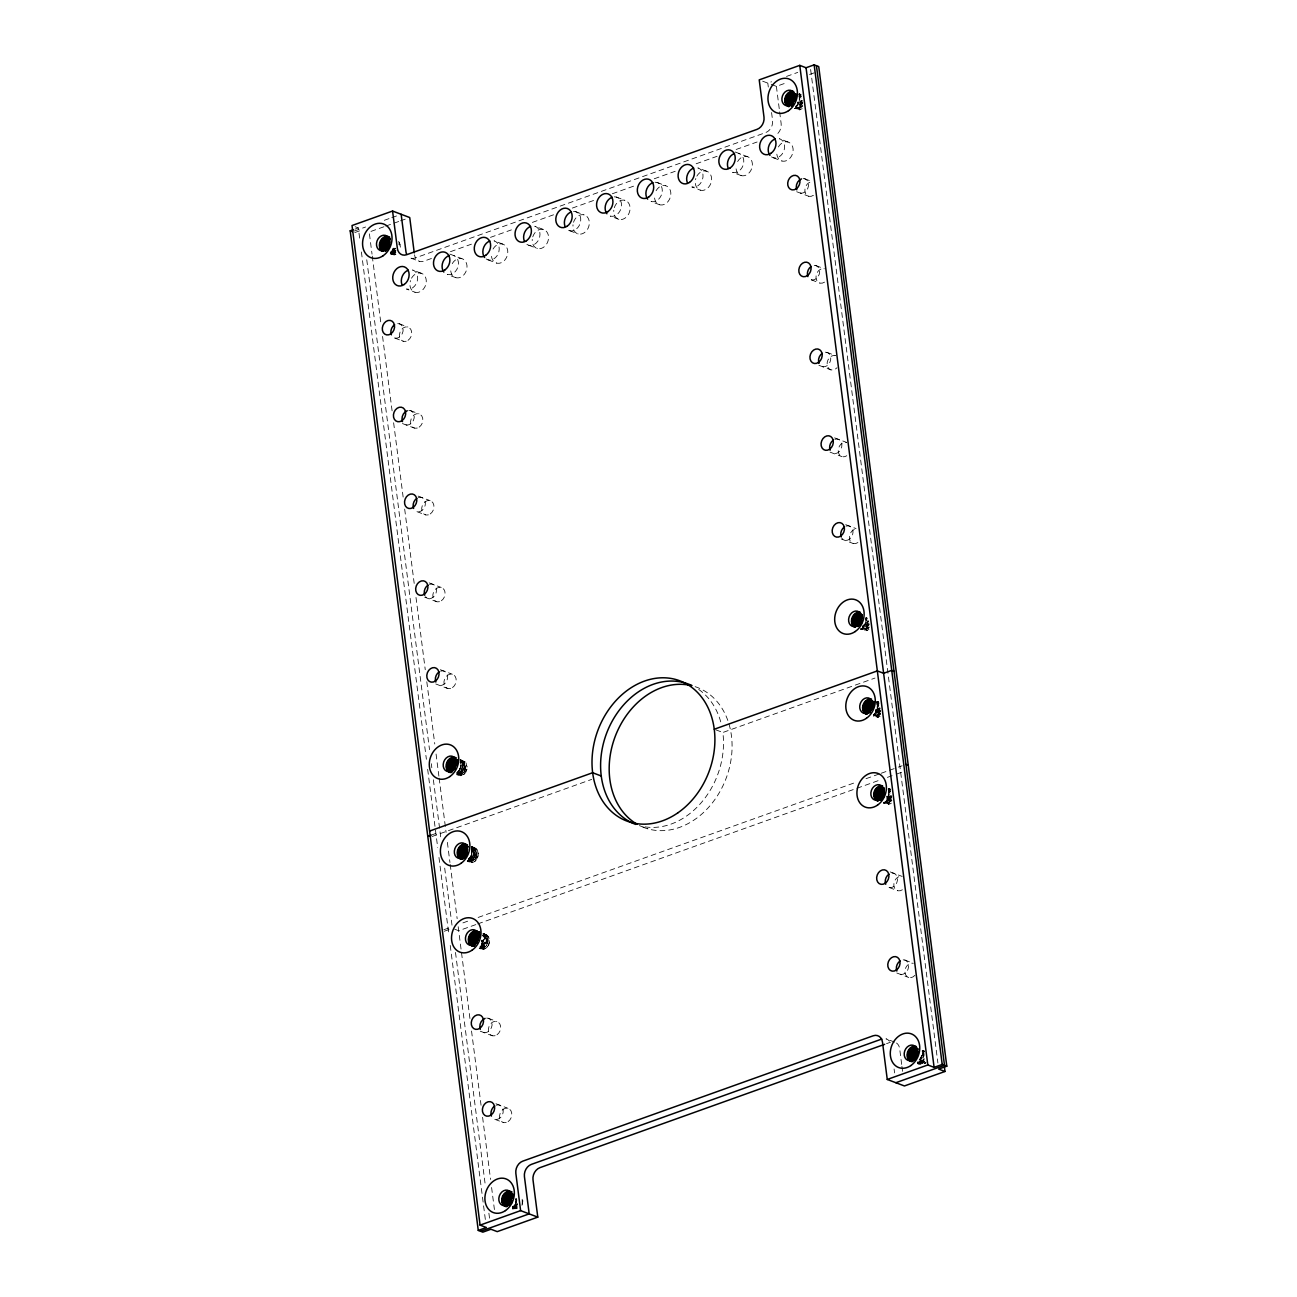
<?xml version="1.0" encoding="UTF-8"?>
<svg xmlns="http://www.w3.org/2000/svg" width="1297" height="1297" viewBox="0 0 1297 1297"><rect width="100%" height="100%" fill="white"/><g stroke="black" fill="none" stroke-linecap="round" stroke-linejoin="round"><path stroke-width="0.75" stroke-dasharray="5 3.75" d="M888.477 794.51L888.477 793.602M462.445 762.96L462.543 768.375M462.834 765.052L461.635 770.418M472.757 857.22L473.956 851.87M400.497 247.192L398.779 241.388M802.389 100.453L800.784 105.381L796.228 107.602L799.244 108.267L802.47 106.241M880.225 708.113L878.62 713.026L874.065 715.247M866.882 620.906L866.493 617.664M873.611 714.728L877.534 709.897L877.275 703.509M889.126 794.526L888.51 790.343L888.948 795.628L887.067 799.584M922.524 1053.845L921.583 1058.157L918.924 1061.432M877.891 707.692L877.842 705.503M475.351 858.744C478.026 855.031 477.296 847.962 472.221 846.811M515.622 1199.725L515.703 1198.623M464.277 767.548L463.499 762.36L460.775 759.799M475.399 854.35L474.621 849.178L471.897 846.601M801.335 100.631L799.925 104.749L796.115 107.213M879.171 708.275L877.55 713.107L873.513 715.814M800.946 100.534L799.503 104.635L796.374 106.938M867.661 621.376L866.218 625.478L862.408 627.91L865.991 624.133L866.72 618.701M878.782 708.178L877.339 712.28L873.529 714.728L875.102 713.512M801.611 100.323L799.714 105.446L795.677 108.17M868.342 621.166L865.731 627.1L860.657 629.061L864.84 630.164L868.974 627.764M879.463 707.967L879.042 710.156M891.72 795.726L888.85 801.773L883.711 803.086M473.94 852.956L472.157 858.128L467.244 860.949M801.497 100.291L800.184 104.506L796.439 107.862M868.212 621.133L866.299 626.256L862.278 628.964M879.334 707.935L877.761 712.393L873.951 714.874M922.362 1054.915L919.589 1060.751M922.199 1055.369L919.184 1060.703M465.477 768.116L463.58 772.801M465.639 767.759C465.412 771.845 461.31 776.611 456.917 774.812L461.213 773.174L463.921 768.602M476.761 854.561C476.648 859.263 470.843 864.596 466.644 860.608M471.735 854.139L471.8 850.686M799.276 101.474L799.357 98.005M877.129 709.119L877.194 705.665M891.266 796.212L889.353 800.298L885.186 802.065L888.704 802.6L891.914 800.038M464.05 768.635L464.164 767.5M475.286 854.318L474.815 856.506M891.801 796.099L890.844 799.292M481.917 940.049L481.365 941.833M890.164 796.974L890.439 795.888M482.954 940.455L481.479 943.794M921.713 1055.855L919.022 1060.395M802.616 102.317L799.763 107.278L794.753 108.624M868.941 623.063L866.347 627.391L862.294 628.299M466.936 769.105L465.818 772.234M478.042 855.923L474.815 861.37A7.717 6.096 -69.3 0 1 471.589 862.521C480.068 862.002 480.765 846.163 471.411 847.314M522.237 1204.232L522.172 1197.909M866.591 621.976L862.359 627.878M877.712 708.794L875.815 712.75M888.834 795.596L886.937 799.552M471.865 855.096L471.622 849.259M481.722 941.476L482.062 940.406M481.592 941.427L481.933 940.374M865.731 623.16L865.845 618.053M475.042 855.404L472.335 859.992L467.196 861.305C474.037 862.797 478.561 851.27 472.059 848.157C476.404 849.665 475.415 860.835 468.671 860.284C476.177 864.272 480.328 849.049 471.913 848.27M794.623 108.575L799.892 107.311L802.6 102.739M879.723 712.491L880.436 710.383M886.775 796.796L887.099 795.936M888.137 796.326L886.872 798.757M869.12 624.019L866.769 627.521L862.716 628.461M880.241 710.821L877.891 714.323L873.838 715.263M521.945 1205.302L522.853 1200.973L522.059 1197.877M799.017 102.317L797.704 104.554M876.853 709.962L875.556 712.215M875.994 709.637L875.54 710.659L875.88 709.605M886.662 797.46L887.116 796.439M924.145 1058.417L921.421 1061.789L917.871 1062.324L920.87 1062.405L923.999 1059.665M463.564 769.656L461.083 773.142L456.787 774.617M802.243 103.792L799.39 107.132L796.001 107.619M880.079 711.437L877.729 714.971L873.432 716.447M395.358 248.246L393.413 251.002L390.721 252.25M394.953 248.132L390.981 251.975M395.423 248.586L392.845 251.958L389.408 253.304L392.732 251.926L395.293 248.554M889.272 799.001L890.309 795.839L888.315 799.892L884.878 801.692M462.024 769.397L460.338 772.12L456.998 774.033M878.539 711.178L874.275 715.522M889.661 797.979L885.527 802.373M515.347 1203.47L516.336 1198.152M393.866 248.311L391.986 250.937M457.095 772.947L461.31 767.046L460.403 760.885M459.932 770.078L461.327 763.722M515.541 1204.119L517.049 1197.796L516.498 1202.124L514.309 1205.805M515.59 1203.859L516.595 1197.715M517.065 1203.47L514.828 1206.129L511.958 1206.988M471.524 855.907L468.72 858.857M393.267 248.149L392.31 249.591M471.103 855.793L470.163 857.236M865.375 623.97L862.57 626.905M863.867 624.797L864.418 623.857M517.325 1203.875C514.212 1207.183 510.224 1208.691 516.887 1206.648M474.118 857.463L471.849 859.798L468.444 860.284M883.581 803.038L887.91 802.324L890.634 799.244M891.671 799.649L888.542 802.373L885.105 802.032M464.358 773.855L460.467 775.719A7.717 6.096 -69.3 0 0 463.694 774.552L467.05 769.137L466.093 762.993M487.429 946.729C491.125 942.757 489.828 934.018 483.489 934.018C492.114 934.391 490.558 948.723 482.711 949.323A7.717 6.096 -69.3 0 0 485.937 948.172L487.429 946.729L485.937 948.172M392.586 250.126L393.753 248.278L392.164 250.305M481.673 944.621L483.732 939.547L483.116 935.364C485.889 938.882 484.332 944.913 480.052 946.405M481.544 944.573L483.603 939.514L482.987 935.332C491.758 935.948 487.072 951.706 479.16 948.431C487.494 951.041 491.985 935.575 483.23 933.564M802.551 105.43L800.2 107.651L796.812 107.927M880.404 713.091L877.356 715.587L874.048 715.279M481.69 944.167L483.295 940.892L483.23 937.293M887.083 799.13L888.834 794.948L888.332 791.462M459.041 770.434L460.775 766.462L460.451 763.074M802.778 106.03L799.001 109.143L794.866 108.51L798.871 109.094L802.243 106.921M880.614 713.674L877.729 716.447L873.432 716.593M891.736 800.492L887.845 803.556L883.824 802.973L887.975 803.589L891.866 800.525M395.909 250.791L392.829 253.385L389.359 253.645M395.796 250.743L392.699 253.337L389.23 253.596L392.732 254.342L395.326 253.337M879.026 713.382L874.178 716.414M395.796 250.516L393.331 252.477L390.592 252.639M460.905 771.277L456.884 774.001M472.027 858.095L468.882 860.543M888.542 799.876L885.397 802.324M395.39 250.402L390.835 252.623M890.131 799.99L885.348 802.178M926.058 1062.097L924.566 1063.524M459.3 770.969L456.966 772.899C462.056 772.25 464.164 764.549 460.24 761.29M869.185 627.083L865.958 629.11L862.392 628.056M880.306 713.885L877.777 715.733L874.648 715.571M868.763 626.97L866.234 628.786L863.526 628.769M458.879 771.148L461.181 766.576L460.5 762.458M875.394 712.928L877.696 708.357L877.015 704.239M515.055 1204.589L513.79 1205.74M474.572 859.571L471.33 861.775L467.179 861.143M868.844 627.732L864.71 630.115L860.559 629.094L861.386 629.077M880.096 714.582L876.723 716.738L873.319 716.544M463.694 774.552L465.185 773.125M474.815 861.37L476.307 859.927M862.473 626.386L863.218 625.657L862.343 626.354M925.88 1062.356L924.696 1063.572L925.474 1062.908M512.51 1208.691L517.438 1206.453M517.325 1205.74L512.655 1207.41M923.95 1061.465L921.178 1062.989L917.903 1062M891.331 803.151A7.717 6.096 -69.3 0 1 888.105 804.302L891.979 802.454M468.93 859.198L472.611 852.745L471.881 848.53M797.136 105.154L795.839 106.062M469.579 857.836L468.298 858.727M924.129 1061.805L921.34 1063.183L919.087 1062.778M886.856 800.687L889.726 796.277L888.494 790.473L889.337 790.57A6.339 5.253 -70 0 1 890.115 790.619L888.704 790.716L889.969 790.635M462.721 773.498L460.208 774.957L456.803 774.763M516.692 1207.183L512.396 1208.658M395.893 252.396L393.153 253.353L390.819 252.656M390.365 252.104L391.208 251.586M795.758 107.084L799.99 101.166L799.065 95.005M468.217 859.749L471.719 855.955L472.448 850.524M513.093 1206.145L512.737 1207.004L513.531 1206.469M395.472 252.267L392.732 253.207L390.689 252.412M795.645 107.035L799.568 102.22L799.422 95.848L800.946 99.658M513.401 1206.421L512.574 1206.94L514.52 1208.107L517.39 1207.766M796.277 106.192L799.682 101.571L799.163 96.594M458.263 771.65L456.917 772.347M919.524 1061.513L923.075 1056.698L922.345 1051.543M922.199 1063.67L924.566 1061.805L922.07 1063.637M395.196 253.288L391.726 254.342L388.808 252.964M512.526 1208.853L517.519 1208.172M868.958 629.499L865.861 630.699A7.717 6.096 -69.3 0 0 869.087 629.531M517.227 1207.491L513.677 1207.815M917.222 1062.324L919.913 1063.086M862.31 627.326L866.137 623.273L865.893 617.437M516.676 1208.658L512.396 1208.804M468.833 859.619C473.146 858.257 474.897 852.032 471.913 848.611L472.335 849.535M355.07 229.083L358.329 227.915L359.869 239.945M354.373 231.012L365.592 227.007M384.301 220.312L389.927 218.301M391.791 217.637L397.401 215.626M762.652 81.176L767.808 83.121L771.537 81.776M786.517 76.426L797.736 72.405M354.794 232.552L362.901 229.65M383.928 226.764L369.191 232.033L372.028 254.131M385.776 226.1L398.682 221.495M400.514 220.83L406.042 218.853M771.229 84.418L776.384 86.364L787.441 82.408M809.555 74.513L815.083 72.535M431.431 258.492L423.811 261.216A9.987 7.895 -69.3 0 1 414.505 254.796M450.464 251.683L471.427 244.176M490.461 237.367L511.407 229.877M532.37 222.387L555.213 214.2M572.366 208.071L595.21 199.9M612.362 193.756L635.206 185.584M654.255 178.775L675.202 171.285M696.149 163.779L717.111 156.289M736.145 149.479L757.108 141.989M431.026 835.187L435.889 833.452L432.744 832.269M431.966 836.549L591.724 779.384M645.095 826.854A74.967 59.273 -69.3 0 0 722.851 732.481L875.005 678.055M443.914 929.706L451.518 926.982M462.916 922.897L468.622 920.854M478.139 917.449L856.523 782.091M866.023 778.686L879.334 773.936M881.23 773.255L896.438 767.808M898.351 767.127L902.145 765.765M444.287 931.246L450.789 928.928M475.837 924.599L458.7 930.727L453.982 928.944M477.75 923.918L854.982 788.965M856.895 788.284L879.755 780.097M887.375 777.373L894.995 774.649M896.908 773.969L902.615 771.926M886.548 1043.647L890.358 1042.285M480.214 946.615C484.754 945.318 486.553 938.574 483.116 935.267M918 1063.054C923.221 1061.708 925.62 1054.623 922.686 1050.213M917.871 1063.005C923.107 1061.676 925.491 1054.574 922.572 1050.181M395.326 254.52L393.753 254.877A7.717 6.096 -69.3 0 0 395.925 254.325M921.194 1063.978L917.919 1063.816L921.389 1062.778L924.21 1059.714L921.275 1062.746L917.79 1063.621M798.936 96.351L801.222 96.173M460.257 762.231L464.585 762.96L461.424 761.988M876.772 704.012L879.074 703.817M471.378 849.032L475.707 849.762L472.53 848.805M862.829 628.056L866.639 625.592L868.05 620.598M457.436 773.093C462.478 772.266 464.553 764.679 460.597 761.42M468.557 859.895C473.6 859.084 475.675 851.481 471.719 848.222M480.02 948.285C486.748 947.491 489.309 936.564 483.019 933.418C489.164 936.677 486.586 947.458 479.906 948.237M883.76 802.73L884.635 802.632M883.63 802.681L884.505 802.584M799.082 94.681L800.962 94.632L798.968 94.632M876.918 702.342L878.799 702.277L876.804 702.293M460.403 760.545L464.812 761.582L467.244 766.932M888.04 789.143L889.92 789.095L888.883 788.998M471.524 847.363L476.502 849M460.289 760.512L465.38 762.198M483.149 935.672L486.829 936.58M484.575 935.656L483.943 935.591A6.339 5.253 -70 0 1 486.813 936.58M922.07 1051.137L924.518 1051.332M920.448 1064.205L917.79 1063.767M799.082 95.735L800.557 95.865M876.918 703.379L878.393 703.509M460.403 761.598L463.807 762.798L465.542 767.24M471.524 848.4L473.697 848.773M800.087 96.124L801.011 96.173A6.323 4.993 -69.3 0 0 799.746 96.254M877.923 703.768L878.847 703.817A6.323 4.993 -69.3 0 0 877.583 703.914M888.283 790.181L889.823 790.408L888.429 790.051M923.269 1050.878L922.702 1050.992A6.339 5.253 -70 0 1 924.226 1051.218M479.955 947.199C486.326 947.912 488.985 937.001 482.857 934.829C488.434 937.374 485.856 947.426 479.793 947.086C487.737 950.896 491.482 935.234 483.343 933.613M800.541 94.341L798.855 94.032L801.043 96.659M460.176 759.896L464.229 761.874L465.818 766.689M460.062 759.864L463.564 761.193L465.445 764.517M799.471 95.589L800.898 95.978M877.307 703.233L878.734 703.623M460.792 761.452L462.575 761.971M483.035 935.072L484.43 935.429M457.322 773.482C463.888 774.876 466.952 763.366 460.581 761.209C466.498 763.787 463.288 774.714 456.901 773.32M456.998 773.077C461.554 776.773 466.79 770.094 465.639 765.57M799.779 94.13L800.654 94.389M878.507 702.034L876.691 701.693L878.896 704.303M877.502 701.742L878.393 701.985M472.108 846.763L474.572 847.962L476.68 851.367M458.133 773.79C466.093 775.233 467.374 762.409 460.678 759.766M469.255 860.608C475.626 862.31 479.079 851.448 473.34 848.643M479.712 947.053C486.488 950.312 490.769 937.326 483.797 935.218M885.721 802.357L886.564 802.665M480.328 947.394L481.171 947.685M890.099 791.219L888.25 789.808L890.131 790.959M514.52 1208.107L512.737 1207.004M787.992 141.989L779.4 138.73A9.987 7.895 -69.3 0 1 783.55 151.619A9.987 7.895 -69.3 0 1 771.488 156.888M773.369 157.764L781.945 161.023M735.204 152.008L747.218 156.564M804.675 178.743L811.533 181.353M796.698 191.729L808.728 196.269M741.187 175.598L732.594 172.355A9.987 7.895 -69.3 0 0 743.23 164.978A9.987 7.895 -69.3 0 0 738.642 153.322M706.46 171.155L697.867 167.897A9.987 7.895 -69.3 0 1 702.471 179.553A9.987 7.895 -69.3 0 1 691.836 186.93L700.412 190.189M657.109 182.488L665.685 185.73M659.654 204.764L651.062 201.521A9.987 7.895 -69.3 0 0 662.037 192.88A9.987 7.895 -69.3 0 0 655.034 182.245M815.797 265.545L824.373 268.803M616.351 197.063L624.927 200.322M811.257 279.828L819.834 283.086M618.88 219.355L610.303 216.096A9.987 7.895 -69.3 0 0 621.279 207.471A9.987 7.895 -69.3 0 0 614.275 196.836M575.576 211.654L584.169 214.897M569.545 230.688L578.122 233.93M543.394 229.488L534.818 226.229A9.987 7.895 -69.3 0 1 538.952 239.118A9.987 7.895 -69.3 0 1 526.906 244.387M826.902 352.362L835.495 355.605A7.49 5.934 -69.3 0 0 827.146 364.927A7.49 5.934 -69.3 0 0 837.035 367.716M528.771 245.263L537.363 248.521M502.636 244.063L494.06 240.82A9.987 7.895 -69.3 0 1 498.194 253.693A9.987 7.895 -69.3 0 1 486.148 258.962M818.942 365.332L830.955 369.888M488.012 259.854L496.589 263.096M449.848 254.099L461.862 258.654M355.167 226.732L358.329 227.915M411.003 258.168L419.596 261.41M455.831 277.688L447.254 274.429A9.987 7.895 -69.3 0 0 457.89 267.052A9.987 7.895 -69.3 0 0 453.285 255.396M421.103 273.229L412.527 269.971A9.987 7.895 -69.3 0 1 417.115 281.644A9.987 7.895 -69.3 0 1 406.48 289.02L415.056 292.263M834.603 437.867L846.617 442.423A7.49 5.934 -69.3 0 0 838.202 450.805A7.49 5.934 -69.3 0 0 846.779 455.733M830.064 452.15L842.077 456.69M399.281 323.764L407.858 327.022M394.742 338.047L403.318 341.306M845.709 524.669L856.02 528.576M841.186 538.952L853.199 543.508M410.387 410.582L418.98 413.824M402.427 423.552L414.44 428.107M418.088 496.086L430.101 500.642M416.986 511.667L425.562 514.909M429.21 582.888L441.223 587.444M424.67 597.171L436.684 601.727M715.993 729.887L722.851 732.481M440.315 669.706L452.345 674.245M435.792 683.973L447.805 688.529M890.196 871.908L902.209 876.448M889.094 887.472L897.686 890.731M639.389 825.622L647.981 828.864M904.755 960.007L911.613 962.617M896.794 972.993L908.808 977.533M894.573 1042.091L885.997 1038.832A9.987 7.895 -69.3 0 1 889.402 1041.183M488.239 1018.226L496.816 1021.485M480.279 1031.196L492.293 1035.752M495.924 1103.731L507.938 1108.287M494.822 1119.311L503.414 1122.57M890.455 789.241L888.737 788.592L890.342 789.208M797.233 108.089L796.082 107.392M863.948 628.932L862.343 627.716M875.07 715.733L873.935 715.036M458.554 773.952L457.419 773.255M469.676 860.77L468.541 860.057M918.049 1062.389L917.433 1062.065C922.653 1062.438 925.458 1055.077 922.426 1051.251M799.455 93.935L800.995 94.957M877.291 701.58L878.831 702.601M888.413 788.398L889.953 789.419L888.299 788.349M799.341 93.887L800.881 94.924M877.177 701.547L878.734 702.569M471.784 846.568L474.507 849.13L475.513 853.248M462.218 761.842L463.953 763.252L464.391 766.43M861.451 629.304L865.796 628.753L869.087 624.668L864.807 629.158L860.932 628.786M799.033 93.968L800.735 96.156M876.885 701.628L878.588 703.801M460.37 759.847L462.186 762.052A6.323 4.993 -69.3 0 0 459.819 762.571M471.492 846.649L472.805 848.011M460.257 759.799L461.57 761.161M799.276 95.556L801.011 98.102M877.112 703.201L878.863 705.746M888.51 790.246L890.131 793.099M924.015 1051.997L922.232 1050.473L924.275 1053.083M888.704 789.046L890.196 791.592M888.591 789.014L890.082 791.559M472.076 847.233L473.308 848.87A6.323 4.993 -69.3 0 0 472.189 848.935M483.197 934.035C487.007 937.974 485.046 945.351 480.133 947.394L484.656 941.962L484.316 935.64M876.918 702.666L878.685 706.46M398.665 241.355L400.319 244.987M923.837 1050.505L924.372 1051.332M866.672 617.388L867.353 618.831M477.215 849.811L478.366 853.75M460.289 760.836L461.213 762.717M462.072 762.02L462.818 764.014M473.194 848.822L473.94 850.832M877.388 703.541L877.729 704.514M473.567 849.778L474.07 851.902M398.844 243.723L399.038 244.76M810.625 69.487L937.909 1063.054M776.384 86.364L779.4 109.905M779.643 111.866L781.151 123.637A9.987 7.895 -69.3 0 1 776.303 134.775M901.674 1064.399L899.664 1048.706A9.987 7.895 -69.3 0 0 896.438 1042.966M901.918 1066.361L902.68 1072.23M767.808 83.121L768.31 87.045M771.569 112.531L772.574 120.378A9.987 7.895 -69.3 0 1 765.652 132.602L415.218 257.957A9.987 7.895 -69.3 0 1 409.139 257.292M894.087 1068.987L894.59 1072.911M372.271 256.125L381.026 324.396M382.566 336.442L392.343 412.738M393.623 422.773L403.14 497.059M404.68 509.105L414.197 583.391M415.997 597.447L425.254 669.722M426.81 681.768L434.771 744.008M436.068 754.043L438.889 776.141M439.148 778.135L446.087 832.35M447.384 842.385L449.946 862.473M450.205 864.483L457.16 918.681M458.181 926.723L470 1018.988M471.541 1031.034L481.057 1105.255M482.597 1117.284L490.558 1179.476M491.595 1187.501L494.416 1209.566M366.759 259.773L429.518 749.666M431.317 763.706L431.82 767.727M433.376 779.773L441.093 840.002M444.693 868.115L452.41 928.344M455.49 952.42L485.289 1185.118M488.888 1213.198L489.666 1219.212M361.409 251.975L426.389 759.264M427.67 769.299L437.689 847.46M438.97 857.463L448.957 935.477M450.237 945.464L485.597 1221.515M476.874 852.405L476.939 853.491M695.127 686.664A74.967 59.273 -69.3 0 1 726.174 778.2A74.967 59.273 -69.3 0 1 642.485 826.951M656.087 190.708A9.987 7.895 -69.3 0 1 669.511 188.681A9.987 7.895 -69.3 0 1 664.567 204.278A9.987 7.895 -69.3 0 1 654.531 195.636M493.038 249.04A9.987 7.895 -69.3 0 1 506.462 247.014A9.987 7.895 -69.3 0 1 501.501 262.61A9.987 7.895 -69.3 0 1 491.466 253.969M452.264 263.631A9.987 7.895 -69.3 0 1 465.688 261.605A9.987 7.895 -69.3 0 1 460.743 277.185A9.987 7.895 -69.3 0 1 450.708 268.56M614.292 207.682A9.987 7.895 -69.3 0 1 627.861 202.105A9.987 7.895 -69.3 0 1 624.489 218.496A9.987 7.895 -69.3 0 1 613.773 210.227M778.395 146.966A9.987 7.895 -69.3 0 1 791.802 144.94A9.987 7.895 -69.3 0 1 786.857 160.52A9.987 7.895 -69.3 0 1 776.822 151.895M857.901 542.551A7.49 5.934 -69.3 0 1 849.389 538.531A7.49 5.934 -69.3 0 1 856.182 529.046M813.43 195.312A7.49 5.934 -69.3 0 1 804.902 191.308A7.49 5.934 -69.3 0 1 811.695 181.823M696.862 176.133A9.987 7.895 -69.3 0 1 710.643 174.755A9.987 7.895 -69.3 0 1 703.914 190.205A9.987 7.895 -69.3 0 1 695.824 178.516M532.759 236.848A9.987 7.895 -69.3 0 1 546.329 231.271A9.987 7.895 -69.3 0 1 542.957 247.662A9.987 7.895 -69.3 0 1 532.24 239.394M411.506 278.207A9.987 7.895 -69.3 0 1 425.303 276.828A9.987 7.895 -69.3 0 1 418.574 292.279A9.987 7.895 -69.3 0 1 410.468 280.606M573.517 222.273A9.987 7.895 -69.3 0 1 587.103 216.696A9.987 7.895 -69.3 0 1 583.731 233.087A9.987 7.895 -69.3 0 1 572.998 224.803M737.62 161.541A9.987 7.895 -69.3 0 1 751.044 159.515A9.987 7.895 -69.3 0 1 746.099 175.111A9.987 7.895 -69.3 0 1 736.064 166.47M824.552 282.13A7.49 5.934 -69.3 0 1 816.024 278.109A7.49 5.934 -69.3 0 1 822.817 268.625M814.24 265.382A7.49 5.934 -69.3 0 1 819.234 274.299A7.49 5.934 -69.3 0 1 809.863 279.163M440.591 671.149A7.49 5.934 -69.3 0 1 447.449 678.801A7.49 5.934 -69.3 0 1 437.819 684.621M397.725 323.601A7.49 5.934 -69.3 0 1 402.378 333.442A7.49 5.934 -69.3 0 1 392.197 336.28M573.501 211.411A9.987 7.895 -69.3 0 1 580.181 223.311A9.987 7.895 -69.3 0 1 567.664 229.796M429.469 584.347A7.49 5.934 -69.3 0 1 436.084 592.94A7.49 5.934 -69.3 0 1 425.546 596.701M825.346 352.184A7.49 5.934 -69.3 0 1 830.015 362.025A7.49 5.934 -69.3 0 1 819.817 364.879M803.119 178.564A7.49 5.934 -69.3 0 1 807.772 188.405A7.49 5.934 -69.3 0 1 797.59 191.259M845.984 526.128A7.49 5.934 -69.3 0 1 852.599 534.721A7.49 5.934 -69.3 0 1 842.061 538.482M408.847 410.403A7.49 5.934 -69.3 0 1 413.5 420.244A7.49 5.934 -69.3 0 1 403.318 423.098M698.71 689.453A74.967 59.273 -69.3 0 1 720.921 722.575M418.347 497.529A7.49 5.934 -69.3 0 1 425.205 505.182A7.49 5.934 -69.3 0 1 415.575 511.002M834.863 439.31A7.49 5.934 -69.3 0 1 841.721 446.962A7.49 5.934 -69.3 0 1 832.09 452.783M902.388 889.774A7.49 5.934 -69.3 0 1 893.86 885.77A7.49 5.934 -69.3 0 1 900.653 876.286M914.888 975.36A7.49 5.934 -69.3 0 1 904.982 972.572A7.49 5.934 -69.3 0 1 913.331 963.266M903.198 959.829A7.49 5.934 -69.3 0 1 907.851 969.67A7.49 5.934 -69.3 0 1 897.67 972.523M486.683 1018.048A7.49 5.934 -69.3 0 1 491.336 1027.889A7.49 5.934 -69.3 0 1 481.155 1030.742M892.077 873.027A7.49 5.934 -69.3 0 1 896.73 882.868A7.49 5.934 -69.3 0 1 886.548 885.721M496.2 1105.19A7.49 5.934 -69.3 0 1 503.058 1112.842A7.49 5.934 -69.3 0 1 493.427 1118.646M798.158 101.993L797.704 103.014L798.028 101.96M517.244 1204.443L512.607 1208.074L517.114 1204.41M802.243 108.656L799.147 109.856A7.717 6.096 -69.3 0 0 802.373 108.689M880.079 716.301L876.983 717.5A7.717 6.096 -69.3 0 0 880.209 716.349M430.264 513.952A7.49 5.934 -69.3 0 0 431.496 501.291A7.49 5.934 -69.3 0 0 421.72 508.067A7.49 5.934 -69.3 0 0 430.264 513.952M419.158 427.151A7.49 5.934 -69.3 0 0 420.374 414.489A7.49 5.934 -69.3 0 0 410.614 421.266A7.49 5.934 -69.3 0 0 419.158 427.151M441.385 600.77A7.49 5.934 -69.3 0 0 442.617 588.108A7.49 5.934 -69.3 0 0 432.841 594.869A7.49 5.934 -69.3 0 0 441.385 600.77M408.036 340.349A7.49 5.934 -69.3 0 0 409.252 327.687A7.49 5.934 -69.3 0 0 399.492 334.448A7.49 5.934 -69.3 0 0 408.036 340.349M452.507 687.572A7.49 5.934 -69.3 0 0 453.739 674.91A7.49 5.934 -69.3 0 0 443.963 681.687A7.49 5.934 -69.3 0 0 452.507 687.572M508.116 1121.613A7.49 5.934 -69.3 0 0 509.348 1108.951A7.49 5.934 -69.3 0 0 499.572 1115.712A7.49 5.934 -69.3 0 0 508.116 1121.613M496.994 1034.795A7.49 5.934 -69.3 0 0 498.226 1022.133A7.49 5.934 -69.3 0 0 488.45 1028.91A7.49 5.934 -69.3 0 0 496.994 1034.795"/><path stroke-width="1.5" d="M449.508 766.835L449.946 769.964L449.475 767.905M866.023 708.616L866.347 711.68M386.863 243.479L385.825 246.625L386.425 249.77M466.725 848.53L463.888 853.199L464.618 858.063M476.696 942.611L479.112 936.872M509.494 1203.405L509.932 1200.13M509.364 1203.357L510.045 1200.195M471.006 943.697L470.86 937.488M864.677 708.924L865.131 705.649M470.292 940.698L470.973 937.536M793.115 102.933L795.483 97.437M451.972 771.326L449.767 766.916L452.377 760.982M511.472 1203.276L511.731 1201.492M879.966 797.088L880.631 793.861M451.016 772.445C445.892 771.569 445.698 764.5 448.357 761.096M866.347 701.239C862.537 704.239 861.646 711.923 866.704 714.047M451.032 767.727L451.68 764.468L455.247 760.382M789.711 101.847L789.97 99.642M867.547 709.508L867.806 707.303M878.669 796.309L879.82 792.045L882.771 788.916M878.118 792.289L877.534 796.942L880.209 800.281M449.621 766.9L450.367 763.657M505.117 1200.876L505.976 1197.682L505.425 1203.94M385.939 246.641L388.127 241.647L387.333 242.474M463.775 854.285L467.277 848.53M511.131 1202.53L511.521 1200.746M883.16 797.088L883.922 794.445M387.219 247.451L388.046 244.225L387.106 247.403M859.327 623.273L859.716 621.068M859.214 623.225L861.84 618.102M503.82 1200.098L506.592 1194.764L511.926 1193.629C504.598 1191.327 500.788 1206.064 509.283 1205.399M448.113 766.008L448.308 764.938M864.807 706.719L864.953 710.951M871.017 709.735L873.319 705.098M452.766 766.397L452.507 769.591M477.085 936.11L474.621 943.162M857.933 622.447L858.857 619.236M880.177 796.066L883.127 790.262L880.809 793.926L880.144 798.19M883.581 796.942L884.035 795.11L883.484 796.796M452.653 766.332L452.377 769.543M474.88 939.952L474.751 943.211M475.124 939.839L475.059 943.308M446.833 765.246L449.832 759.458L449.167 760.285M863.348 707.027L866.445 701.304M874.47 793.829L874.94 791.64M389.246 247.387L389.684 245.684L389.116 247.354M388.857 247.208L389.716 244.711M860.981 623.014L861.84 620.533M787.441 104.214C784.928 99.318 790.003 91.114 795.677 94.081C790.862 94.535 787.992 101.896 791.332 105.543M873.238 702.196C868.828 703.023 866.153 708.908 868.714 712.669M384.431 245.798L386.068 241.68L389.44 239.07C384.252 239.556 381.059 247.516 385.647 250.726C378.351 248.781 383.296 236.346 389.992 238.907L386.149 240.075L383.345 243.901M462.283 853.458L463.305 850.265M790.084 99.707L789.743 103.873L791.04 105.689M856.555 621.62L860.543 615.313M867.677 708.421L867.92 707.351M877.518 794.331L880.274 789.678L884.132 788.414M913.266 1049.954L910.77 1055.645L912.942 1060.411M449.783 765.814L452.88 760.917L457.306 759.977M472.319 938.363L472.059 943.519M866.299 707.595L866.591 706.525L866.461 711.745M472.189 938.298L472.189 943.567M877.307 794.348L878.004 792.24M511.683 1201.379L511.553 1202.4M450.286 760.982L448.405 767.435L451.307 771.196M467.277 854.188L467.52 853.329L467.196 854.156M872.913 708.308L872.67 709.167L873.335 707.53M917.125 1056.471L917.806 1054.753M916.671 1056.617L917.741 1054.056M465.25 854.026L465.882 851.87M882.073 794.737L881.571 796.893L881.96 794.688M915.115 1056.228L915.877 1054.137M465.12 853.977L465.445 852.907M915.001 1056.18L915.763 1054.072M448.616 763.868L448.438 769.17M503.901 1198.963L504.663 1196.872M876.059 793.586L877.923 789.581M859.927 621.036L859.489 624.408M871.941 705.925L870.611 711.226M385.922 245.49L386.749 243.414M463.775 853.15L464.585 851.075M858.047 621.312L860.9 616.642M913.753 1055.401L915.844 1051.51M913.639 1055.353L915.731 1051.445M466.888 853.993L467.568 852.356M872.281 708.973L873.708 706.217M451.421 765.57L451.794 764.517M462.526 852.372L465.412 847.752L463.904 849.34M879.042 794.153L882.884 788.981M384.577 244.679L388.533 239.54M856.685 620.485L857.576 618.442M911.11 1053.861L913.639 1050.1L917.498 1048.835M917.076 1056.358L917.401 1055.531M461.197 851.545L465.072 846.455L461.083 851.497M383.231 243.852L384.171 241.826M910.948 1053.699L915.05 1048.706L914.077 1049.241M448.746 764.079L452.653 759.685L457.014 759.945C451.599 759.556 447.838 767.37 451.81 771.18M454.436 766.154L455.977 763.203M793.002 100.226L793.991 98.232L793.115 100.291M870.838 707.886L871.827 705.876M381.902 243.025L382.907 241.031M382.015 243.074L384.317 239.361M460.305 849.697L459.851 850.735L461.521 847.849M854.01 618.847L855.015 616.853M854.139 618.896L858.257 614L855.68 615.962M865.245 705.714L865.585 704.628M876.253 792.467L876.707 791.429M909.732 1052.937L910.737 1050.943M871.049 707.854L873.611 704.368M453.107 765.327L454.047 763.317M791.673 99.415L795.012 95.151M791.786 99.464L792.256 98.442M475.237 938.898L476.291 936.92M869.622 707.124L870.563 705.098M475.415 938.963L478.982 935.024M504.873 1196.904C502.588 1200.098 504.484 1206.518 509.121 1205.189L508.716 1199.368L508.165 1204.573M794.737 100.485L795.855 98.556M790.473 98.783L792.516 95.962L795.401 94.551M868.309 706.298L868.812 705.292L868.196 706.249M913.283 1052.532L912.407 1054.574L913.169 1052.467M790.359 98.588L791.462 96.659M472.724 937.326L474.507 934.553M472.611 937.261L474.621 934.602M856.296 617.648L855.355 619.658L858.582 615.264M787.749 96.967L789.711 94.324M787.863 97.032L792.354 92.703M865.699 704.676L869.266 700.769M910.056 1051.851L910.624 1050.878M453.577 764.322L454.161 763.366M509.186 1198.347L512.056 1195.104M870.092 706.103L872.119 703.509L871.244 704.222M509.073 1198.298L511.942 1195.056M470.471 936.11L473.47 932.932L476.777 932.592L479.371 934.229L478.236 933.321A6.323 4.993 -69.3 0 0 473.47 932.932L472.886 933.418A6.339 5.139 -64 0 0 470.454 936.094M875.524 790.684L877.469 788.057C872.103 790.586 875.248 801.481 877.404 800.184M875.864 791.073L878.863 787.911L883.597 788.138M881.198 793.083L883.614 790.408M909.229 1051.494L912.229 1048.333L917.579 1049.03M508.505 1196.612L506.641 1200.633L507.338 1205.594M452.183 763.463L454.404 760.999M508.392 1196.564L506.641 1201.752L507.451 1205.643M456.447 765.554L457.192 764.436M384.933 240.966L383.085 246.9L385.825 250.84M506.608 1196.758L509.656 1193.743M878.653 791.316L880.825 788.868M450.902 762.668L451.534 761.761M506.495 1196.693L509.543 1193.694M878.539 791.251L879.901 789.533M389.505 243.106L387.771 248.781M467.342 850.751L465.623 856.425M861.613 618.928L859.895 624.603M883.889 792.516L882.155 798.433M455.425 764.144L456.09 763.252M866.25 703.704L869.379 700.818M505.344 1195.964L506.008 1195.072M505.23 1195.915L505.895 1195.023M859.554 618.345L861.013 616.707M465.169 850.119L465.85 849.243M858.29 617.55L860.641 615.362M869.412 704.368L871.665 702.115M913.899 1051.591L915.277 1049.954M869.298 704.303L871.762 702.163M913.785 1051.543L915.39 1050.003M387.544 242.588L389.44 240.869M883.906 791.9L882.041 795.061L881.814 798.563M856.928 616.723L858.468 615.2M389.732 242.296L387.381 248.586M467.568 849.94L465.655 852.875L465.364 857.025M917.871 1052.272L915.877 1055.336L915.52 1058.855M384.188 238.794L381.513 241.647L385.306 238.291L389.651 238.988M789.581 93.773L786.906 96.627L790.7 93.271L795.596 94.486M450.918 759.637L448.227 762.49L453.188 758.891L457.387 760.966M462.04 846.455L459.349 849.292L463.159 845.936L467.487 846.649M856.312 614.616L853.621 617.469L857.43 614.113L861.759 614.81M867.434 701.434L864.742 704.271L868.552 700.915L873.432 702.131M511.602 1193.743A6.323 4.993 -69.3 0 0 506.835 1193.353L503.836 1196.531A6.339 5.139 -64 0 1 506.235 1193.824L510.143 1193.013L513.19 1195.315L512.185 1194.067M383.685 240.204L386.036 238.129L385.258 238.729M450.399 761.047L451.875 759.523M878.037 789.63L879.512 788.106L878.799 788.835M455.62 761.728L454.842 762.49L455.506 761.679M793.407 96.578L795.126 95.216M855.226 614.438C851.432 617.453 850.378 625.122 855.582 627.245M792.289 95.865L794.834 94.032C790.1 94.6 787.052 100.939 789.986 104.83M476.631 934.618L473.924 938.071L473.308 943.357L474.037 938.136L476.534 934.57M509.202 1195.769L511.764 1193.937L510.742 1194.375M479.177 936.321L476.972 939.206L476.421 943.584M917.936 1051.721L915.714 1054.607L915.179 1058.984M457.452 762.749L455.263 765.441L454.501 769.624M795.774 96.724L793.213 100.193L792.921 104.36M457.095 762.587L454.89 765.246L454.096 769.429M513.158 1196.726L510.84 1199.514L510.126 1203.892M474.216 933.192L471.314 936.45L474.118 933.143M506.754 1194.278L509.397 1192.656M506.641 1194.229L509.283 1192.608M389.797 241.047L386.668 245.117L386.83 249.964M467.633 848.692L464.521 852.778L465.039 858.241M861.905 616.853L858.792 620.939L858.938 625.77M861.548 616.691L858.403 620.744L858.533 625.592M884.246 790.408L880.987 794.672L881.328 799.665M917.611 1050.829L914.353 1055.093L914.693 1060.087M513.255 1196.256L510.321 1199.628L509.786 1204.005M792.629 93.789L789.046 97.778L788.495 104.036M792.726 93.838L789.16 97.842L788.625 104.084M453.188 760.285L454.874 759.215M475.432 933.889L476.307 933.321L475.318 933.84M790.651 93.708L792.467 92.752M790.359 92.492C784.928 94.454 782.918 104.538 789.176 106.305M450.789 758.875L454.404 757.691M462.802 845.174L461.91 845.676L462.689 845.125M867.304 700.656L869.963 699.521L867.19 700.607M473.924 931.976C467.877 933.97 466.547 945.772 474.118 946.08L472.416 945.87M878.409 787.457L881.198 786.387L878.312 787.409M912.683 1047.376C907.025 1049.386 905.225 1059.925 912.018 1061.449M790.246 92.444C785.236 94.794 783.08 103.922 788.981 106.435M450.675 758.826L454.501 757.74M856.069 613.805L858.841 612.719M473.81 931.927C468.087 934.294 466.661 945.772 474.248 946.129M912.569 1047.328C907.235 1049.711 905.338 1059.925 912.131 1061.497M917.725 1050.408L914.174 1054.348L914.434 1060.152M795.904 95.638L792.386 99.269L791.948 104.23M457.241 761.501L453.723 765.133L453.285 770.094M873.756 703.282L870.238 706.914L870.06 712.588M795.547 95.475L792.013 99.091L791.818 104.749M456.884 761.339L453.35 764.954L453.139 770.613M873.4 703.12L869.849 706.735L869.655 712.41M472.303 933.727L474.426 932.705M877.696 788.706L879.82 787.684M505.668 1194.148L507.776 1193.127M911.061 1049.127L913.169 1048.106M479.614 935.056L476.356 938.007L475.383 943.195M512.98 1195.477L509.283 1199.255L508.975 1204.41M454.063 759.702L454.971 759.264M859.457 614.681L861.743 614.583M881.701 788.284L882.609 787.846M859.344 614.632L860.268 614.194C853.799 613.724 850.686 625.803 858.047 626.305M881.587 788.236L882.495 787.798M913.866 1048.041L916.687 1047.295M913.753 1047.992L915.633 1047.344M389.603 239.913L385.452 243.998L385.89 250.224M861.727 615.735L857.576 619.82L857.998 626.046M467.439 847.573L463.305 851.659L463.726 857.868M915.228 1059.892L913.785 1060.314C911.045 1056.779 913.331 1051.024 917.465 1049.727M884.1 789.306L879.771 793.553L880.031 799.341M513.126 1195.137L509.17 1198.541L508.278 1204.637M414.246 252.834L409.739 217.539L392.569 211.038L352.022 225.532L480.085 1225.13L486.375 1227.513L478.269 1230.415L350.206 230.817L353.449 229.666M944.459 1067.447L944.978 1071.468L938.671 1069.085L946.794 1066.183L818.731 66.585L814.159 64.85L806.053 67.752L799.763 65.369L759.215 79.863L763.998 117.135A9.987 7.895 -69.3 0 1 757.075 129.343L406.642 254.715A9.987 7.895 -69.3 0 1 397.336 248.294L392.569 211.038M429.599 831.069L592.648 772.736L601.241 775.995M714.274 729.238L877.323 670.906L883.63 673.289L891.736 670.387L894.022 671.246M427.783 836.354L431.026 835.187M881.782 1039.043L531.348 1164.398A9.987 7.895 -69.3 0 0 524.426 1176.622L529.192 1213.879L480.555 1231.291M884.651 1044.328L539.925 1167.657A9.987 7.895 -69.3 0 0 533.002 1179.865L537.785 1217.137L497.237 1231.631L490.947 1229.248L482.841 1232.15L478.269 1230.415M480.085 1225.13L520.616 1210.636L537.785 1217.137M520.616 1210.636L515.849 1173.363A9.987 7.895 -69.3 0 1 522.756 1161.155L873.189 1035.784A9.987 7.895 -69.3 0 1 882.495 1042.204L887.261 1079.461L927.809 1064.967L934.099 1067.35L942.206 1064.448L946.794 1066.183M895.854 1082.719L944.492 1065.307L816.445 65.709M944.978 1071.468L904.431 1085.962L887.261 1079.461M884.246 789.03C879.933 789.922 877.339 795.645 879.771 799.406M478.852 934.051C474.313 934.959 471.638 941.411 474.864 944.978M917.611 1049.451C913.072 1050.359 910.397 1056.796 913.607 1060.379M450.189 772.266L451.891 772.461M462.267 859.295C456.268 858.095 456.982 849.405 461.051 846.325C456.382 849.292 456.398 859.198 463.013 859.279M911.175 1061.27L912.877 1061.481M506.738 1206.518C499.183 1204.686 502.344 1192.51 509.17 1191.83C502.49 1192.219 499.118 1204.119 506.106 1206.21M795.758 94.697L791.235 98.183L790.132 104.879M457.079 760.577C452.685 761.42 450.027 767.305 452.604 771.067M390.008 239.572C385.371 240.399 382.615 246.981 385.939 250.564C377.8 249.786 382.583 235.924 389.635 238.761M862.116 615.394C857.706 616.205 855.031 622.09 857.593 625.867M467.844 847.217C463.207 848.043 460.467 854.642 463.791 858.225M791.283 92.136L792.24 91.925M858.954 612.768C852.81 613.627 849.389 623.257 854.918 626.954M463.726 844.817L464.683 844.606M791.17 92.087L792.127 91.876M463.629 844.769L464.569 844.558M479.501 934.164C474.88 934.861 472.076 941.249 475.091 944.962M512.866 1194.586C508.246 1195.283 505.425 1201.671 508.44 1205.383M792.029 105.333L787.846 103.711L787.409 98.053L787.328 104.149M511.326 1193.856C506.154 1194.278 503.041 1202.254 507.549 1205.432M861.581 614.94C855.598 614.973 854.172 624.457 857.333 626.37C852.551 623.014 856.36 614.292 861.97 614.81M467.309 846.779C462.04 847.281 459.462 854.415 462.851 858.355M884.003 788.544C878.766 788.722 875.475 796.617 879.771 800.022M917.352 1048.965C912.131 1049.143 908.84 1057.039 913.137 1060.443M513.012 1194.391C508.019 1194.602 504.809 1201.622 508.213 1205.399M477.928 931.894L475.107 932.64L478.869 931.959M457.484 760.35C452.653 760.528 449.492 766.916 452.199 770.888M476.745 931.359L474.848 931.619L476.631 931.311M915.504 1046.744L913.607 1047.019L915.39 1046.711M791.754 105.592C783.599 105.073 788.333 91.033 795.385 93.87M467.698 846.649C462.316 846.211 458.603 854.026 462.51 857.82M512.753 1194.051C507.127 1193.337 503.204 1201.897 507.743 1205.464M387.673 236.848L388.597 236.962M879.706 799.925C872.265 798.32 877.242 785.544 883.954 788.187M913.072 1060.346C905.29 1058.611 911.11 1045.187 917.936 1048.851M857.787 626.451C850.427 624.749 855.42 612.103 862.116 614.713M883.857 788.171C877.388 786.404 872.962 798.158 879.869 800.038M917.222 1048.592C911.061 1047.019 906.554 1057.493 912.537 1060.314M868.487 713.107C860.77 711.242 866.801 697.802 873.529 701.726C868.342 701.401 864.71 708.389 867.823 712.475M795.969 94.114C789.824 92.476 785.269 102.949 791.219 105.803M873.821 701.758C868.163 700.396 863.77 708.827 867.904 712.799M461.31 859.068L462.137 859.246M505.781 1206.291L506.624 1206.486M478.755 931.911L479.647 932.138M873.221 701.531C867.385 699.44 862.44 708.616 867.044 712.556M467.828 846.552C461.732 844.315 456.69 854.528 462.235 857.917M467.471 846.422C461.116 843.958 455.993 855.29 462.429 857.998M479.177 933.451C472.367 929.803 466.531 943.211 474.313 944.946C469.044 941.752 473.632 932.073 479.501 933.581C473.843 932.867 469.806 941.411 474.378 945.043M350.206 230.817L352.508 231.693M905.954 764.403L908.24 765.279M866.818 714.096L864.175 711.923L863.137 708.049M877.939 800.898L875.167 798.676L874.259 794.85M450.302 772.315L447.66 770.142L446.622 766.268M473.794 944.913C467.406 941.979 472.983 930.5 479.258 933.564M478.561 931.716L479.387 932.121M457.371 760.074C451.226 756.654 445.244 767.565 451.113 771.115M382.81 251.132C377.395 247.759 380.216 238.729 385.776 237.108C380.41 238.972 377.622 247.451 382.68 251.083M795.742 94.811L794.672 93.838A6.323 4.993 -69.3 0 0 788.738 94.243M389.846 239.297L389.278 238.875A6.323 4.993 -69.3 0 0 383.345 239.264M861.97 615.118L861.403 614.681A6.323 4.993 -69.3 0 0 855.453 615.086M869.12 712.847C866.542 709.102 869.185 703.201 873.594 702.358L872.524 701.499A6.323 4.993 -69.3 0 0 866.574 701.888M917.563 1049.16L916.995 1048.722A6.323 4.993 -69.3 0 0 912.229 1048.333L911.645 1048.819A6.339 5.139 -64 0 0 909.197 1051.478M456.576 760.139L457.014 760.853L456.009 759.718A6.323 4.993 -69.3 0 0 450.059 760.107M467.698 846.941L467.131 846.519A6.323 4.993 -69.3 0 0 461.181 846.925M791.754 105.722L790.278 102.35M910.77 1060.606L909.651 1059.033L910.64 1060.557M512.169 1194.18L513.061 1195.688M384.058 250.791L383.231 249.121M383.944 250.743L383.101 249.056M854.172 625.057L854.61 625.867M876.853 799.487L876.075 797.752M460.338 857.706L459.884 856.879L460.208 857.657M854.042 624.992L854.496 625.819M876.286 798.612L876.723 799.438M881.068 799.73L880.258 796.601M912.845 1060.622L912.456 1059.746L912.731 1060.573M855.339 624.927L855.696 625.819L855.226 624.878M877.583 798.547L877.939 799.438L877.339 797.574M461.067 856.766L461.424 857.657M460.938 856.717L461.31 857.593M865.277 711.858L864.629 709.913M448.778 770.078L448.113 768.132M470.892 943.632L470.357 941.735M503.836 1202.222L504.257 1204.054M504.047 1203.194L504.371 1204.119M856.587 624.765L856.863 625.721M879.09 799.325L878.685 797.363M384.463 248.943L384.739 249.899M451.469 770.742L450.918 767.662M462.316 856.604L462.575 857.544M878.701 798.336L878.977 799.276M451.34 770.694L450.934 768.732M505.311 1203.032L505.554 1203.989M909.44 1058.174L909.408 1054.007L909.31 1058.125M791.348 104.733L791.316 100.469L791.235 104.668M867.709 711.583L867.434 709.443M867.45 710.513L867.58 711.518M814.159 64.85L942.206 1064.448M806.053 67.752L934.099 1067.35M799.763 65.369L927.809 1064.967M401.146 214.281L405.929 251.553A9.987 7.895 -69.3 0 0 406.512 253.855M637.249 824.357A74.967 59.273 -69.3 0 1 615.54 735.594A74.967 59.273 -69.3 0 1 691.414 685.61M807.885 276.601A7.49 5.934 -69.3 0 1 811.079 266.501M435.841 682.044A7.49 5.934 -69.3 0 1 439.051 671.943M391.37 334.821A7.49 5.934 -69.3 0 1 394.564 324.72M728.103 168.043A9.987 7.895 -69.3 0 1 734.426 153.516M565.038 226.375A9.987 7.895 -69.3 0 1 571.361 211.849M401.973 284.708A9.987 7.895 -69.3 0 1 408.312 270.181M524.28 240.966A9.987 7.895 -69.3 0 1 530.603 226.424M687.329 182.634A9.987 7.895 -69.3 0 1 693.668 168.091M424.735 595.242A7.49 5.934 -69.3 0 1 427.929 585.142M819.007 363.403A7.49 5.934 -69.3 0 1 822.201 353.319M796.763 189.8A7.49 5.934 -69.3 0 1 801.514 178.889M841.25 537.023A7.49 5.934 -69.3 0 1 844.444 526.922M402.492 421.622A7.49 5.934 -69.3 0 1 407.242 410.727M769.964 155.413A9.987 7.895 -69.3 0 1 775.184 138.941M606.899 213.746A9.987 7.895 -69.3 0 1 612.135 197.257M443.85 272.078A9.987 7.895 -69.3 0 1 449.07 255.59M484.608 257.503A9.987 7.895 -69.3 0 1 489.844 241.015M647.657 199.171A9.987 7.895 -69.3 0 1 652.894 182.682M635.725 824.422A74.967 59.273 -69.3 0 1 607.401 731.232A74.967 59.273 -69.3 0 1 691.966 685.562M413.613 508.44A7.49 5.934 -69.3 0 1 416.807 498.34M830.129 450.221A7.49 5.934 -69.3 0 1 833.322 440.121M854.091 626.824A7.993 6.323 -69.3 0 1 852.275 617.226A7.993 6.323 -69.3 0 1 860.414 612.297M450.189 772.558A7.993 6.323 -69.3 0 1 446.881 762.247A7.993 6.323 -69.3 0 1 456.528 758.032M788.868 106.694A7.993 6.323 -69.3 0 1 785.188 97.356A7.993 6.323 -69.3 0 1 793.699 91.455M381.983 251.018A7.993 6.323 -69.3 0 1 380.621 240.48A7.993 6.323 -69.3 0 1 389.797 237.189M883.63 788.3A6.323 4.993 -69.3 0 0 878.863 787.911L878.28 788.398A6.339 5.139 -64 0 0 875.848 791.057M896.843 971.064A7.49 5.934 -69.3 0 1 900.053 960.964M480.328 1029.283A7.49 5.934 -69.3 0 1 485.078 1018.372M885.721 884.246A7.49 5.934 -69.3 0 1 888.931 874.162M491.45 1116.085A7.49 5.934 -69.3 0 1 494.66 1105.984M505.798 1206.599A7.993 6.323 -69.3 0 1 502.49 1196.288A7.993 6.323 -69.3 0 1 512.12 1192.073M911.191 1061.562A7.993 6.323 -69.3 0 1 907.511 1052.24A7.993 6.323 -69.3 0 1 916.022 1046.339M877.826 801.141A7.993 6.323 -69.3 0 1 874.146 791.818A7.993 6.323 -69.3 0 1 882.657 785.917M866.704 714.339A7.993 6.323 -69.3 0 1 863.024 705.017A7.993 6.323 -69.3 0 1 871.535 699.115M472.432 946.178A7.993 6.323 -69.3 0 1 468.752 936.839A7.993 6.323 -69.3 0 1 477.264 930.938M461.31 859.36A7.993 6.323 -69.3 0 1 457.63 850.038A7.993 6.323 -69.3 0 1 466.142 844.136M869.055 709.248L869.022 711.372L868.941 709.2M861.548 622.365L861.37 623.208L861.792 621.49L861.467 622.317M477.118 938.736L476.68 939.774L478.22 936.823L477.118 938.736M867.531 704.498L866.996 705.487L871.373 700.996L867.531 704.498M912.148 1049.257L911.402 1050.051L912.861 1048.527L912.148 1049.257M463.11 846.374L462.283 847.054L462.997 846.325M465.866 845.174L464.91 845.433L467.633 845.109L465.866 845.174M382.502 250.045L382.048 249.235L382.372 249.997M857.739 625.43A7.993 6.323 -69.3 0 0 859.052 611.925A7.993 6.323 -69.3 0 0 848.627 619.155A7.993 6.323 -69.3 0 0 857.739 625.43M855.274 631.509A17.996 14.218 -69.3 0 0 858.225 601.127A17.996 14.218 -69.3 0 0 834.765 617.372A17.996 14.218 -69.3 0 0 855.274 631.509M677.845 812.846A74.967 59.273 -69.3 0 0 690.134 686.194A74.967 59.273 -69.3 0 0 592.405 753.914A74.967 59.273 -69.3 0 0 677.845 812.846M449.881 776.546A17.996 14.218 -69.3 0 0 452.831 746.148A17.996 14.218 -69.3 0 0 429.372 762.393A17.996 14.218 -69.3 0 0 449.881 776.546M383.166 255.704A17.996 14.218 -69.3 0 0 386.101 225.305A17.996 14.218 -69.3 0 0 362.657 241.55A17.996 14.218 -69.3 0 0 383.166 255.704M807.383 275.629A7.49 5.934 -69.3 0 0 808.615 262.967A7.49 5.934 -69.3 0 0 798.839 269.727A7.49 5.934 -69.3 0 0 807.383 275.629M435.354 681.071A7.49 5.934 -69.3 0 0 436.57 668.409A7.49 5.934 -69.3 0 0 426.81 675.186A7.49 5.934 -69.3 0 0 435.354 681.071M390.867 333.848A7.49 5.934 -69.3 0 0 392.099 321.186A7.49 5.934 -69.3 0 0 382.323 327.946A7.49 5.934 -69.3 0 0 390.867 333.848M730.292 167.832A9.987 7.895 -69.3 0 0 731.93 150.938A9.987 7.895 -69.3 0 0 718.895 159.969A9.987 7.895 -69.3 0 0 730.292 167.832M567.227 226.164A9.987 7.895 -69.3 0 0 568.864 209.271A9.987 7.895 -69.3 0 0 555.846 218.301A9.987 7.895 -69.3 0 0 567.227 226.164M404.178 284.497A9.987 7.895 -69.3 0 0 405.815 267.604A9.987 7.895 -69.3 0 0 392.78 276.634A9.987 7.895 -69.3 0 0 404.178 284.497M526.469 240.739A9.987 7.895 -69.3 0 0 528.106 223.862A9.987 7.895 -69.3 0 0 515.071 232.893A9.987 7.895 -69.3 0 0 526.469 240.739M689.518 182.407A9.987 7.895 -69.3 0 0 691.155 165.53A9.987 7.895 -69.3 0 0 678.136 174.56A9.987 7.895 -69.3 0 0 689.518 182.407M424.232 594.269A7.49 5.934 -69.3 0 0 425.448 581.607A7.49 5.934 -69.3 0 0 415.688 588.368A7.49 5.934 -69.3 0 0 424.232 594.269M818.504 362.43A7.49 5.934 -69.3 0 0 819.736 349.768A7.49 5.934 -69.3 0 0 809.96 356.545A7.49 5.934 -69.3 0 0 818.504 362.43M796.261 188.811A7.49 5.934 -69.3 0 0 797.493 176.149A7.49 5.934 -69.3 0 0 787.717 182.926A7.49 5.934 -69.3 0 0 796.261 188.811M840.748 536.05A7.49 5.934 -69.3 0 0 841.964 523.388A7.49 5.934 -69.3 0 0 832.204 530.149A7.49 5.934 -69.3 0 0 840.748 536.05M401.989 420.65A7.49 5.934 -69.3 0 0 403.221 407.988A7.49 5.934 -69.3 0 0 393.445 414.764A7.49 5.934 -69.3 0 0 401.989 420.65M771.05 153.241A9.987 7.895 -69.3 0 0 772.688 136.363A9.987 7.895 -69.3 0 0 759.669 145.394A9.987 7.895 -69.3 0 0 771.05 153.241M608.001 211.573A9.987 7.895 -69.3 0 0 609.639 194.696A9.987 7.895 -69.3 0 0 596.604 203.726A9.987 7.895 -69.3 0 0 608.001 211.573M444.936 269.906A9.987 7.895 -69.3 0 0 446.573 253.028A9.987 7.895 -69.3 0 0 433.538 262.059A9.987 7.895 -69.3 0 0 444.936 269.906M485.694 255.331A9.987 7.895 -69.3 0 0 487.332 238.437A9.987 7.895 -69.3 0 0 474.313 247.468A9.987 7.895 -69.3 0 0 485.694 255.331M648.759 196.998A9.987 7.895 -69.3 0 0 650.397 180.105A9.987 7.895 -69.3 0 0 637.362 189.135A9.987 7.895 -69.3 0 0 648.759 196.998M413.111 507.451A7.49 5.934 -69.3 0 0 414.343 494.789A7.49 5.934 -69.3 0 0 404.567 501.566A7.49 5.934 -69.3 0 0 413.111 507.451M829.626 449.232A7.49 5.934 -69.3 0 0 830.842 436.57A7.49 5.934 -69.3 0 0 821.082 443.347A7.49 5.934 -69.3 0 0 829.626 449.232M788.56 110.667A17.996 14.218 -69.3 0 0 791.494 80.284A17.996 14.218 -69.3 0 0 768.051 96.529A17.996 14.218 -69.3 0 0 788.56 110.667M452.345 770.467A7.993 6.323 -69.3 0 0 453.658 756.945A7.993 6.323 -69.3 0 0 443.234 764.176A7.993 6.323 -69.3 0 0 452.345 770.467M791.024 104.587A7.993 6.323 -69.3 0 0 792.337 91.082A7.993 6.323 -69.3 0 0 781.913 98.313A7.993 6.323 -69.3 0 0 791.024 104.587M385.631 249.624A7.993 6.323 -69.3 0 0 386.944 236.103A7.993 6.323 -69.3 0 0 376.519 243.333A7.993 6.323 -69.3 0 0 385.631 249.624M507.954 1204.491A7.993 6.323 -69.3 0 0 509.267 1190.986A7.993 6.323 -69.3 0 0 498.842 1198.201A7.993 6.323 -69.3 0 0 507.954 1204.491M505.49 1210.571A17.996 14.218 -69.3 0 0 508.424 1180.173A17.996 14.218 -69.3 0 0 484.981 1196.434A17.996 14.218 -69.3 0 0 505.49 1210.571M910.883 1065.55A17.996 14.218 -69.3 0 0 913.818 1035.152A17.996 14.218 -69.3 0 0 890.374 1051.413A17.996 14.218 -69.3 0 0 910.883 1065.55M866.396 718.327A17.996 14.218 -69.3 0 0 869.347 687.929A17.996 14.218 -69.3 0 0 845.887 704.174A17.996 14.218 -69.3 0 0 866.396 718.327M461.002 863.348A17.996 14.218 -69.3 0 0 463.953 832.95A17.996 14.218 -69.3 0 0 440.494 849.211A17.996 14.218 -69.3 0 0 461.002 863.348M896.34 970.075A7.49 5.934 -69.3 0 0 897.573 957.413A7.49 5.934 -69.3 0 0 887.797 964.19A7.49 5.934 -69.3 0 0 896.34 970.075M479.825 1028.294A7.49 5.934 -69.3 0 0 481.057 1015.632A7.49 5.934 -69.3 0 0 471.281 1022.409A7.49 5.934 -69.3 0 0 479.825 1028.294M885.219 883.273A7.49 5.934 -69.3 0 0 886.451 870.611A7.49 5.934 -69.3 0 0 876.675 877.388A7.49 5.934 -69.3 0 0 885.219 883.273M490.947 1115.112A7.49 5.934 -69.3 0 0 492.179 1102.45A7.49 5.934 -69.3 0 0 482.403 1109.211A7.49 5.934 -69.3 0 0 490.947 1115.112M472.124 950.15A17.996 14.218 -69.3 0 0 475.075 919.751A17.996 14.218 -69.3 0 0 451.615 936.012A17.996 14.218 -69.3 0 0 472.124 950.15M877.518 805.129A17.996 14.218 -69.3 0 0 880.468 774.731A17.996 14.218 -69.3 0 0 857.009 790.992A17.996 14.218 -69.3 0 0 877.518 805.129M913.347 1059.471A7.993 6.323 -69.3 0 0 914.661 1045.966A7.993 6.323 -69.3 0 0 904.236 1053.18A7.993 6.323 -69.3 0 0 913.347 1059.471M879.982 799.049A7.993 6.323 -69.3 0 0 881.295 785.544A7.993 6.323 -69.3 0 0 870.871 792.759A7.993 6.323 -69.3 0 0 879.982 799.049M868.86 712.248A7.993 6.323 -69.3 0 0 870.174 698.726A7.993 6.323 -69.3 0 0 859.749 705.957A7.993 6.323 -69.3 0 0 868.86 712.248M474.589 944.07A7.993 6.323 -69.3 0 0 475.902 930.565A7.993 6.323 -69.3 0 0 465.477 937.78A7.993 6.323 -69.3 0 0 474.589 944.07M463.467 857.268A7.993 6.323 -69.3 0 0 464.78 843.763A7.993 6.323 -69.3 0 0 454.355 850.978A7.993 6.323 -69.3 0 0 463.467 857.268"/></g></svg>
